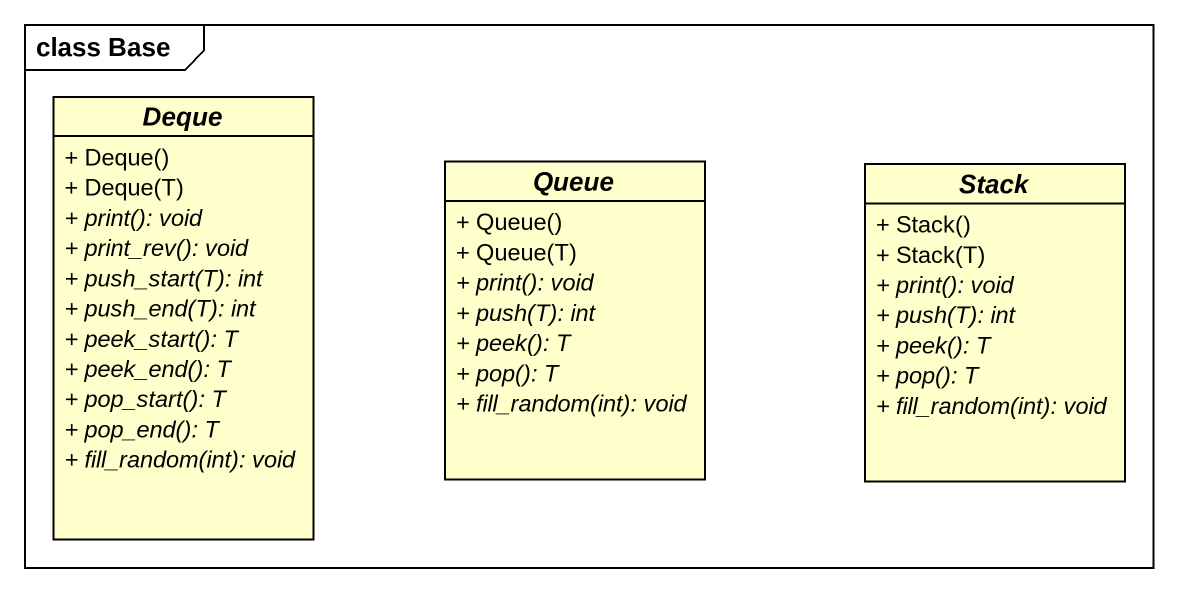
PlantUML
@startuml
mainframe class Base
hide circle
hide empty members
skinparam classAttributeIconSize 0
abstract class Deque {
  + Deque()
  + Deque(T)
  {abstract} + print(): void
  {abstract} + print_rev(): void
  {abstract} + push_start(T): int
  {abstract} + push_end(T): int
  {abstract} + peek_start(): T
  {abstract} + peek_end(): T
  {abstract} + pop_start(): T
  {abstract} + pop_end(): T
  {abstract} + fill_random(int): void
}
abstract class "Queue" as Queue_ {
  + Queue()
  + Queue(T)
  {abstract} + print(): void
  {abstract} + push(T): int
  {abstract} + peek(): T
  {abstract} + pop(): T
  {abstract} + fill_random(int): void
}
abstract class "Stack" as Stack_ {
  + Stack()
  + Stack(T)
  {abstract} + print(): void
  {abstract} + push(T): int
  {abstract} + peek(): T
  {abstract} + pop(): T
  {abstract} + fill_random(int): void
}
@enduml
